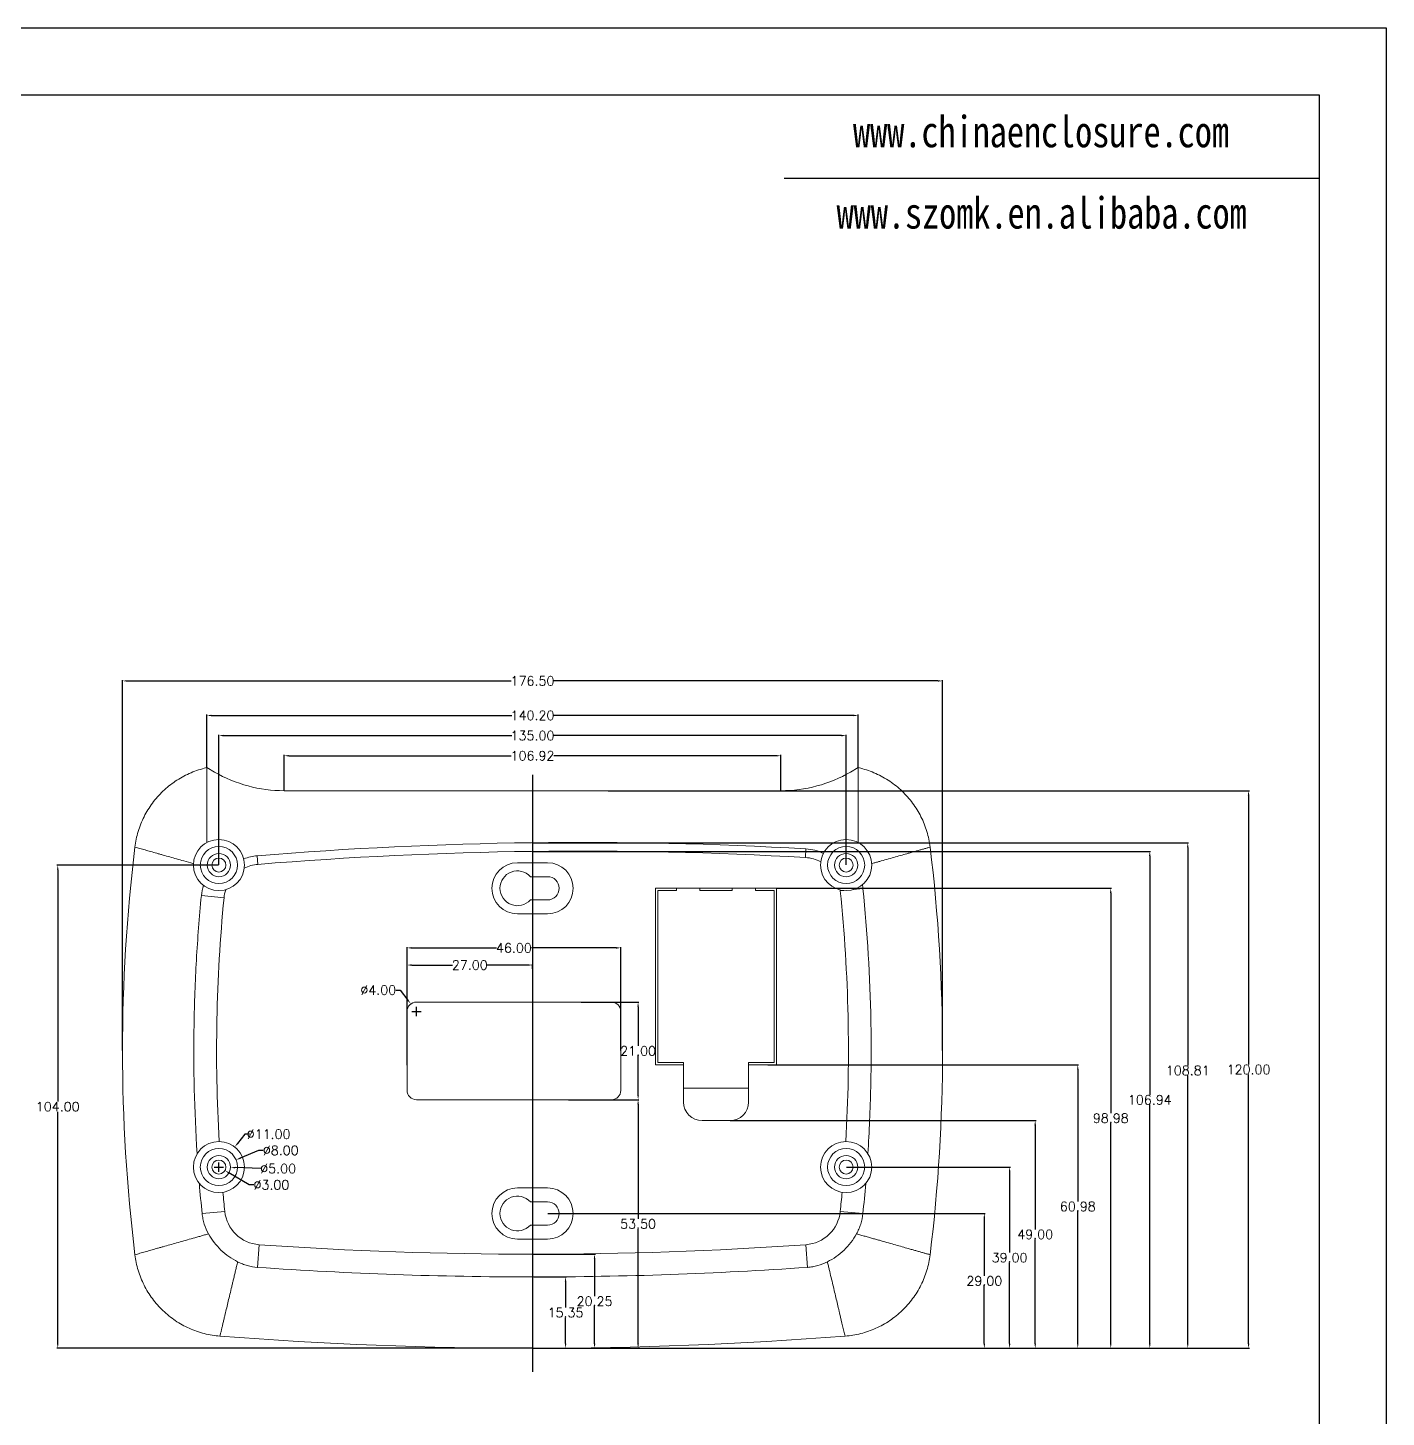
# Model space of a CAD drawing. Header units: inches. Extents: x 1813 to 4686, y 284 to 889.
# Drawn here: x 3334.9 to 3627.3, y 590 to 889.1 of the extents above; entities that cross this region are included whole.
import ezdxf

# ---------------------------------------------------------------- set-up
doc = ezdxf.new("R2010")
doc.units = ezdxf.units.IN
doc.header["$LTSCALE"] = 15
doc.linetypes.add('CENTERX2', pattern=[101.6, 63.5, -12.7, 12.7, -12.7])
doc.layers.add('文字', color=81, linetype='Continuous')
doc.styles.get("Standard").update_dxf_attribs({"font": 'txt', "bigfont": 'gbcbig.shx'})
doc.styles.add('宋体', font='', dxfattribs={"width": 0.8, "height": 3.5})
doc.styles.get('宋体').set_extended_font_data('SimSun')
doc.dimstyles.new('2.5', dxfattribs={"dimtxt": 2, "dimasz": 1, "dimexe": 0.18, "dimexo": 0.0625, "dimgap": 0.09, "dimtad": 0, "dimtih": 1, "dimtoh": 1, "dimzin": 0, "dimdsep": 46, "dimtxsty": 'Standard', "dimcen": 1, "dimadec": 0, "dimazin": 2, "dimtfac": 1, "dimtofl": 0, "dimtmove": 0, "dimatfit": 3, "dimfxl": 1, "dimtolj": 1, "dimtzin": 0, "dimarcsym": 0})

# ---------------------------------------------------------------- blocks, each defined once
blk = doc.blocks.new('*D305')
at = {"color": 0, "lineweight": -2}
for p, q in [((3414.11, 681.96), (3415.11, 681.96)), ((3415.11, 681.96), (3416.76, 679.77)), ((3417.56, 677.38), (3419.56, 677.38)), ((3418.56, 676.38), (3418.56, 678.38))]:
    blk.add_line(p, q, dxfattribs=at)
at = {"color": 0}
blk.add_solid([(3416.89, 679.87), (3416.63, 679.67), (3417.36, 678.98)], dxfattribs=at)
at = {"layer": 'Defpoints', "color": 0}
for p in [(3417.36, 678.98), (3419.76, 675.78)]:
    blk.add_point(p, dxfattribs=at)
at = {"color": 0, "insert": (3410.36, 681.96), "char_height": 2, "attachment_point": 5}
blk.add_mtext('\\A1;∅4.00', dxfattribs=at)
blk = doc.blocks.new('*D307')
at = {"color": 0, "lineweight": -2}
for p, q in [((3376.06, 708.94), (3376.06, 736.92)), ((3377.06, 736.74), (3439.14, 736.74)), ((3510.06, 736.74), (3447.99, 736.74)), ((3511.06, 708.94), (3511.06, 736.92))]:
    blk.add_line(p, q, dxfattribs=at)
at = {"color": 0}
for points in [[(3377.06, 736.91), (3377.06, 736.57), (3376.06, 736.74)], [(3510.06, 736.91), (3510.06, 736.57), (3511.06, 736.74)]]:
    blk.add_solid(points, dxfattribs=at)
at = {"layer": 'Defpoints', "color": 0}
for p in [(3511.06, 736.74), (3376.06, 708.88), (3511.06, 708.88)]:
    blk.add_point(p, dxfattribs=at)
at = {"color": 0, "insert": (3443.56, 736.74), "char_height": 2, "attachment_point": 5}
blk.add_mtext('\\A1;135.00', dxfattribs=at)
blk = doc.blocks.new('*D308')
at = {"color": 0, "lineweight": -2}
for p, q in [((3390.1, 724.94), (3390.1, 732.58)), ((3391.1, 732.4), (3438.97, 732.4)), ((3496.02, 732.4), (3448.15, 732.4)), ((3497.02, 724.94), (3497.02, 732.58))]:
    blk.add_line(p, q, dxfattribs=at)
at = {"color": 0}
for points in [[(3391.1, 732.57), (3391.1, 732.24), (3390.1, 732.4)], [(3496.02, 732.57), (3496.02, 732.24), (3497.02, 732.4)]]:
    blk.add_solid(points, dxfattribs=at)
at = {"layer": 'Defpoints', "color": 0}
for p in [(3497.02, 732.4), (3390.1, 724.88), (3497.02, 724.88)]:
    blk.add_point(p, dxfattribs=at)
at = {"color": 0, "insert": (3443.56, 732.4), "char_height": 2, "attachment_point": 5}
blk.add_mtext('\\A1;106.92', dxfattribs=at)
blk = doc.blocks.new('*D309')
at = {"color": 0, "lineweight": -2}
for p, q in [((3373.46, 729.9), (3373.46, 741.26)), ((3374.46, 741.08), (3439.14, 741.08)), ((3512.66, 741.08), (3447.99, 741.08)), ((3513.66, 729.9), (3513.66, 741.26))]:
    blk.add_line(p, q, dxfattribs=at)
at = {"color": 0}
for points in [[(3374.46, 741.24), (3374.46, 740.91), (3373.46, 741.08)], [(3512.66, 741.24), (3512.66, 740.91), (3513.66, 741.08)]]:
    blk.add_solid(points, dxfattribs=at)
at = {"layer": 'Defpoints', "color": 0}
for p in [(3513.66, 741.08), (3373.46, 729.84), (3513.66, 729.84)]:
    blk.add_point(p, dxfattribs=at)
at = {"color": 0, "insert": (3443.56, 741.08), "char_height": 2, "attachment_point": 5}
blk.add_mtext('\\A1;140.20', dxfattribs=at)
blk = doc.blocks.new('*D310')
at = {"color": 0, "lineweight": -2}
for p, q in [((3355.31, 668.94), (3355.31, 748.69)), ((3356.31, 748.51), (3438.97, 748.51)), ((3530.81, 748.51), (3448.15, 748.51)), ((3531.81, 668.94), (3531.81, 748.69))]:
    blk.add_line(p, q, dxfattribs=at)
at = {"color": 0}
for points in [[(3356.31, 748.67), (3356.31, 748.34), (3355.31, 748.51)], [(3530.81, 748.67), (3530.81, 748.34), (3531.81, 748.51)]]:
    blk.add_solid(points, dxfattribs=at)
at = {"layer": 'Defpoints', "color": 0}
for p in [(3355.31, 748.51), (3355.31, 668.88), (3531.81, 668.88)]:
    blk.add_point(p, dxfattribs=at)
at = {"color": 0, "insert": (3443.56, 748.51), "char_height": 2, "attachment_point": 5}
blk.add_mtext('\\A1;176.50', dxfattribs=at)
blk = doc.blocks.new('*D311')
at = {"color": 0, "lineweight": -2}
for p, q in [((3446.87, 633.88), (3540.99, 633.88)), ((3540.81, 632.88), (3540.81, 620.47)), ((3540.81, 605.88), (3540.81, 618.29)), ((3443.62, 604.88), (3540.99, 604.88))]:
    blk.add_line(p, q, dxfattribs=at)
at = {"color": 0}
for points in [[(3540.64, 632.88), (3540.98, 632.88), (3540.81, 633.88)], [(3540.64, 605.88), (3540.98, 605.88), (3540.81, 604.88)]]:
    blk.add_solid(points, dxfattribs=at)
at = {"layer": 'Defpoints', "color": 0}
for p in [(3446.81, 633.88), (3540.81, 633.88), (3443.56, 604.88)]:
    blk.add_point(p, dxfattribs=at)
at = {"color": 0, "insert": (3540.81, 619.38), "char_height": 2, "attachment_point": 5}
blk.add_mtext('\\A1;29.00', dxfattribs=at)
blk = doc.blocks.new('*D312')
at = {"color": 0, "lineweight": -2}
for p, q in [((3511.12, 643.88), (3546.43, 643.88)), ((3546.25, 642.88), (3546.25, 625.47)), ((3546.25, 605.88), (3546.25, 623.29)), ((3443.69, 604.88), (3546.43, 604.88))]:
    blk.add_line(p, q, dxfattribs=at)
at = {"color": 0}
for points in [[(3546.08, 642.88), (3546.42, 642.88), (3546.25, 643.88)], [(3546.08, 605.88), (3546.42, 605.88), (3546.25, 604.88)]]:
    blk.add_solid(points, dxfattribs=at)
at = {"layer": 'Defpoints', "color": 0}
for p in [(3511.06, 643.88), (3546.25, 643.88), (3443.62, 604.88)]:
    blk.add_point(p, dxfattribs=at)
at = {"color": 0, "insert": (3546.25, 624.38), "char_height": 2, "attachment_point": 5}
blk.add_mtext('\\A1;39.00', dxfattribs=at)
blk = doc.blocks.new('*D313')
at = {"color": 0, "lineweight": -2}
for p, q in [((3486.12, 653.88), (3551.94, 653.88)), ((3551.76, 652.88), (3551.76, 630.47)), ((3551.76, 605.88), (3551.76, 628.29)), ((3443.75, 604.88), (3551.94, 604.88))]:
    blk.add_line(p, q, dxfattribs=at)
at = {"color": 0}
for points in [[(3551.59, 652.88), (3551.93, 652.88), (3551.76, 653.88)], [(3551.59, 605.88), (3551.93, 605.88), (3551.76, 604.88)]]:
    blk.add_solid(points, dxfattribs=at)
at = {"layer": 'Defpoints', "color": 0}
for p in [(3486.06, 653.88), (3551.76, 653.88), (3443.69, 604.88)]:
    blk.add_point(p, dxfattribs=at)
at = {"color": 0, "insert": (3551.76, 629.38), "char_height": 2, "attachment_point": 5}
blk.add_mtext('\\A1;49.00', dxfattribs=at)
blk = doc.blocks.new('*D314')
at = {"color": 0, "lineweight": -2}
for p, q in [((3458.35, 658.38), (3466.47, 658.38)), ((3466.29, 657.38), (3466.29, 632.72)), ((3466.29, 605.88), (3466.29, 630.54)), ((3443.81, 604.88), (3466.47, 604.88))]:
    blk.add_line(p, q, dxfattribs=at)
at = {"color": 0}
for points in [[(3466.12, 657.38), (3466.46, 657.38), (3466.29, 658.38)], [(3466.12, 605.88), (3466.46, 605.88), (3466.29, 604.88)]]:
    blk.add_solid(points, dxfattribs=at)
at = {"layer": 'Defpoints', "color": 0}
for p in [(3458.28, 658.38), (3466.29, 658.38), (3443.75, 604.88)]:
    blk.add_point(p, dxfattribs=at)
at = {"color": 0, "insert": (3466.29, 631.63), "char_height": 2, "attachment_point": 5}
blk.add_mtext('\\A1;53.50', dxfattribs=at)
blk = doc.blocks.new('*D315')
at = {"color": 0, "lineweight": -2}
for p, q in [((3494.21, 665.88), (3561.1, 665.88)), ((3560.92, 664.88), (3560.92, 636.48)), ((3560.92, 605.9), (3560.92, 634.3)), ((3449.86, 604.9), (3561.1, 604.9))]:
    blk.add_line(p, q, dxfattribs=at)
at = {"color": 0}
for points in [[(3560.76, 664.88), (3561.09, 664.88), (3560.92, 665.88)], [(3560.76, 605.9), (3561.09, 605.9), (3560.92, 604.9)]]:
    blk.add_solid(points, dxfattribs=at)
at = {"layer": 'Defpoints', "color": 0}
for p in [(3494.15, 665.88), (3449.8, 604.9), (3560.92, 604.9)]:
    blk.add_point(p, dxfattribs=at)
at = {"color": 0, "insert": (3560.92, 635.39), "char_height": 2, "attachment_point": 5}
blk.add_mtext('\\A1;60.98', dxfattribs=at)
blk = doc.blocks.new('*D316')
at = {"color": 0, "lineweight": -2}
for p, q in [((3496.12, 703.88), (3568.2, 703.88)), ((3568.02, 702.88), (3568.02, 655.48)), ((3568.02, 605.9), (3568.02, 653.3)), ((3449.86, 604.9), (3568.2, 604.9))]:
    blk.add_line(p, q, dxfattribs=at)
at = {"color": 0}
for points in [[(3567.85, 702.88), (3568.18, 702.88), (3568.02, 703.88)], [(3567.85, 605.9), (3568.18, 605.9), (3568.02, 604.9)]]:
    blk.add_solid(points, dxfattribs=at)
at = {"layer": 'Defpoints', "color": 0}
for p in [(3496.06, 703.88), (3568.02, 703.88), (3449.8, 604.9)]:
    blk.add_point(p, dxfattribs=at)
at = {"color": 0, "insert": (3568.02, 654.39), "char_height": 2, "attachment_point": 5}
blk.add_mtext('\\A1;98.98', dxfattribs=at)
blk = doc.blocks.new('*D317')
at = {"color": 0, "lineweight": -2}
for p, q in [((3443.87, 620.23), (3450.86, 620.23)), ((3450.68, 619.23), (3450.68, 613.64)), ((3450.68, 605.88), (3450.68, 611.46)), ((3443.87, 604.88), (3450.86, 604.88))]:
    blk.add_line(p, q, dxfattribs=at)
at = {"color": 0}
for points in [[(3450.51, 619.23), (3450.84, 619.23), (3450.68, 620.23)], [(3450.51, 605.88), (3450.84, 605.88), (3450.68, 604.88)]]:
    blk.add_solid(points, dxfattribs=at)
at = {"layer": 'Defpoints', "color": 0}
for p in [(3443.81, 620.23), (3450.68, 620.23), (3443.81, 604.88)]:
    blk.add_point(p, dxfattribs=at)
at = {"color": 0, "insert": (3450.68, 612.55), "char_height": 2, "attachment_point": 5}
blk.add_mtext('\\A1;15.35', dxfattribs=at)
blk = doc.blocks.new('*D318')
at = {"color": 0, "lineweight": -2}
for p, q in [((3443.62, 625.13), (3457.09, 625.13)), ((3456.91, 624.13), (3456.91, 616.09)), ((3456.91, 605.88), (3456.91, 613.91)), ((3443.62, 604.88), (3457.09, 604.88))]:
    blk.add_line(p, q, dxfattribs=at)
at = {"color": 0}
for points in [[(3456.74, 624.13), (3457.08, 624.13), (3456.91, 625.13)], [(3456.74, 605.88), (3457.08, 605.88), (3456.91, 604.88)]]:
    blk.add_solid(points, dxfattribs=at)
at = {"layer": 'Defpoints', "color": 0}
for p in [(3443.56, 625.13), (3456.91, 625.13), (3443.56, 604.88)]:
    blk.add_point(p, dxfattribs=at)
at = {"color": 0, "insert": (3456.91, 615), "char_height": 2, "attachment_point": 5}
blk.add_mtext('\\A1;20.25', dxfattribs=at)
blk = doc.blocks.new('*D319')
at = {"color": 0, "lineweight": -2}
for p, q in [((3443.62, 713.68), (3584.77, 713.68)), ((3584.59, 712.68), (3584.59, 665.75)), ((3584.59, 605.88), (3584.59, 663.57)), ((3443.62, 604.88), (3584.77, 604.88))]:
    blk.add_line(p, q, dxfattribs=at)
at = {"color": 0}
for points in [[(3584.43, 712.68), (3584.76, 712.68), (3584.59, 713.68)], [(3584.43, 605.88), (3584.76, 605.88), (3584.59, 604.88)]]:
    blk.add_solid(points, dxfattribs=at)
at = {"layer": 'Defpoints', "color": 0}
for p in [(3443.56, 713.68), (3584.59, 713.68), (3443.56, 604.88)]:
    blk.add_point(p, dxfattribs=at)
at = {"color": 0, "insert": (3584.59, 664.66), "char_height": 2, "attachment_point": 5}
blk.add_mtext('\\A1;108.81', dxfattribs=at)
blk = doc.blocks.new('*D320')
at = {"color": 0, "lineweight": -2}
for p, q in [((3443.69, 711.82), (3576.6, 711.82)), ((3576.42, 710.82), (3576.42, 659.44)), ((3576.42, 605.88), (3576.42, 657.26)), ((3443.62, 604.88), (3576.6, 604.88))]:
    blk.add_line(p, q, dxfattribs=at)
at = {"color": 0}
for points in [[(3576.25, 710.82), (3576.59, 710.82), (3576.42, 711.82)], [(3576.25, 605.88), (3576.59, 605.88), (3576.42, 604.88)]]:
    blk.add_solid(points, dxfattribs=at)
at = {"layer": 'Defpoints', "color": 0}
for p in [(3443.62, 711.82), (3576.42, 711.82), (3443.56, 604.88)]:
    blk.add_point(p, dxfattribs=at)
at = {"color": 0, "insert": (3576.42, 658.35), "char_height": 2, "attachment_point": 5}
blk.add_mtext('\\A1;106.94', dxfattribs=at)
blk = doc.blocks.new('*D321')
at = {"color": 0, "lineweight": -2}
for p, q in [((3459.88, 724.88), (3597.86, 724.88)), ((3597.68, 723.88), (3597.68, 665.97)), ((3597.68, 605.88), (3597.68, 663.79)), ((3443.62, 604.88), (3597.86, 604.88))]:
    blk.add_line(p, q, dxfattribs=at)
at = {"color": 0}
for points in [[(3597.51, 723.88), (3597.85, 723.88), (3597.68, 724.88)], [(3597.51, 605.88), (3597.85, 605.88), (3597.68, 604.88)]]:
    blk.add_solid(points, dxfattribs=at)
at = {"layer": 'Defpoints', "color": 0}
for p in [(3459.82, 724.88), (3443.56, 604.88), (3597.68, 604.88)]:
    blk.add_point(p, dxfattribs=at)
at = {"color": 0, "insert": (3597.68, 664.88), "char_height": 2, "attachment_point": 5}
blk.add_mtext('\\A1;120.00', dxfattribs=at)
blk = doc.blocks.new('*D322')
at = {"color": 0, "lineweight": -2}
for p, q in [((3376, 708.88), (3341.19, 708.88)), ((3341.37, 707.88), (3341.37, 657.97)), ((3341.37, 605.88), (3341.37, 655.79)), ((3443.5, 604.88), (3341.19, 604.88))]:
    blk.add_line(p, q, dxfattribs=at)
at = {"color": 0}
for points in [[(3341.21, 707.88), (3341.54, 707.88), (3341.37, 708.88)], [(3341.21, 605.88), (3341.54, 605.88), (3341.37, 604.88)]]:
    blk.add_solid(points, dxfattribs=at)
at = {"layer": 'Defpoints', "color": 0}
for p in [(3341.37, 708.88), (3376.06, 708.88), (3443.56, 604.88)]:
    blk.add_point(p, dxfattribs=at)
at = {"color": 0, "insert": (3341.37, 656.88), "char_height": 2, "attachment_point": 5}
blk.add_mtext('\\A1;104.00', dxfattribs=at)
blk = doc.blocks.new('*D323')
at = {"color": 0, "lineweight": -2}
for p, q in [((3416.56, 668.94), (3416.56, 687.54)), ((3417.56, 687.36), (3426.31, 687.36)), ((3442.56, 687.36), (3433.82, 687.36)), ((3443.56, 686.51), (3443.56, 687.54))]:
    blk.add_line(p, q, dxfattribs=at)
at = {"color": 0}
for points in [[(3417.56, 687.52), (3417.56, 687.19), (3416.56, 687.36)], [(3442.56, 687.52), (3442.56, 687.19), (3443.56, 687.36)]]:
    blk.add_solid(points, dxfattribs=at)
at = {"layer": 'Defpoints', "color": 0}
for p in [(3443.56, 687.36), (3443.56, 686.44), (3416.56, 668.88)]:
    blk.add_point(p, dxfattribs=at)
at = {"color": 0, "insert": (3430.06, 687.36), "char_height": 2, "attachment_point": 5}
blk.add_mtext('\\A1;27.00', dxfattribs=at)
blk = doc.blocks.new('*D324')
at = {"color": 0, "lineweight": -2}
for p, q in [((3416.56, 665.82), (3416.56, 691.23)), ((3417.56, 691.05), (3435.81, 691.05)), ((3461.56, 691.05), (3443.32, 691.05)), ((3462.56, 668.94), (3462.56, 691.23))]:
    blk.add_line(p, q, dxfattribs=at)
at = {"color": 0}
for points in [[(3417.56, 691.22), (3417.56, 690.88), (3416.56, 691.05)], [(3461.56, 691.22), (3461.56, 690.88), (3462.56, 691.05)]]:
    blk.add_solid(points, dxfattribs=at)
at = {"layer": 'Defpoints', "color": 0}
for p in [(3462.56, 691.05), (3462.56, 668.88), (3416.56, 665.76)]:
    blk.add_point(p, dxfattribs=at)
at = {"color": 0, "insert": (3439.56, 691.05), "char_height": 2, "attachment_point": 5}
blk.add_mtext('\\A1;46.00', dxfattribs=at)
blk = doc.blocks.new('*D325')
at = {"color": 0, "lineweight": -2}
for p, q in [((3454.04, 679.38), (3466.47, 679.38)), ((3466.29, 678.38), (3466.29, 669.97)), ((3466.29, 659.38), (3466.29, 667.79)), ((3451.28, 658.38), (3466.47, 658.38))]:
    blk.add_line(p, q, dxfattribs=at)
at = {"color": 0}
for points in [[(3466.12, 678.38), (3466.45, 678.38), (3466.29, 679.38)], [(3466.12, 659.38), (3466.45, 659.38), (3466.29, 658.38)]]:
    blk.add_solid(points, dxfattribs=at)
at = {"layer": 'Defpoints', "color": 0}
for p in [(3453.97, 679.38), (3466.29, 679.38), (3451.22, 658.38)]:
    blk.add_point(p, dxfattribs=at)
at = {"color": 0, "insert": (3466.29, 668.88), "char_height": 2, "attachment_point": 5}
blk.add_mtext('\\A1;21.00', dxfattribs=at)
blk = doc.blocks.new('*D326')
at = {"color": 0, "lineweight": -2}
for p, q in [((3381.67, 650.96), (3380.09, 648.98)), ((3382.67, 650.96), (3381.67, 650.96)), ((3375.06, 643.88), (3377.06, 643.88)), ((3376.06, 642.88), (3376.06, 644.88))]:
    blk.add_line(p, q, dxfattribs=at)
at = {"color": 0}
blk.add_solid([(3379.96, 649.08), (3380.22, 648.87), (3379.47, 648.19)], dxfattribs=at)
at = {"layer": 'Defpoints', "color": 0}
for p in [(3379.47, 648.19), (3372.65, 639.56)]:
    blk.add_point(p, dxfattribs=at)
at = {"color": 0, "insert": (3386.76, 650.96), "char_height": 2, "attachment_point": 5}
blk.add_mtext('\\A1;∅11.00', dxfattribs=at)
blk = doc.blocks.new('*D327')
at = {"color": 0, "lineweight": -2}
for p, q in [((3384.61, 647.46), (3380.67, 645.81)), ((3385.61, 647.46), (3384.61, 647.46)), ((3375.06, 643.88), (3377.06, 643.88)), ((3376.06, 642.88), (3376.06, 644.88))]:
    blk.add_line(p, q, dxfattribs=at)
at = {"color": 0}
blk.add_solid([(3380.61, 645.96), (3380.74, 645.65), (3379.75, 645.42)], dxfattribs=at)
at = {"layer": 'Defpoints', "color": 0}
for p in [(3379.75, 645.42), (3372.37, 642.33)]:
    blk.add_point(p, dxfattribs=at)
at = {"color": 0, "insert": (3389.37, 647.46), "char_height": 2, "attachment_point": 5}
blk.add_mtext('\\A1;∅8.00', dxfattribs=at)
blk = doc.blocks.new('*D328')
at = {"color": 0, "lineweight": -2}
for p, q in [((3375.06, 643.88), (3377.06, 643.88)), ((3376.06, 642.88), (3376.06, 644.88)), ((3385.05, 643.54), (3379.56, 643.75))]:
    blk.add_line(p, q, dxfattribs=at)
at = {"color": 0}
blk.add_solid([(3379.57, 643.91), (3379.55, 643.58), (3378.56, 643.78)], dxfattribs=at)
at = {"layer": 'Defpoints', "color": 0}
for p in [(3373.56, 643.97), (3378.56, 643.78)]:
    blk.add_point(p, dxfattribs=at)
at = {"color": 0, "insert": (3388.81, 643.54), "char_height": 2, "attachment_point": 5}
blk.add_mtext('\\A1;∅5.00', dxfattribs=at)
blk = doc.blocks.new('*D329')
at = {"color": 0, "lineweight": -2}
for p, q in [((3375.06, 643.88), (3377.06, 643.88)), ((3376.06, 642.88), (3376.06, 644.88)), ((3382.6, 640.05), (3378.22, 642.61)), ((3383.6, 640.05), (3382.6, 640.05))]:
    blk.add_line(p, q, dxfattribs=at)
at = {"color": 0}
blk.add_solid([(3378.3, 642.76), (3378.14, 642.47), (3377.36, 643.12)], dxfattribs=at)
at = {"layer": 'Defpoints', "color": 0}
for p in [(3374.77, 644.63), (3377.36, 643.12)]:
    blk.add_point(p, dxfattribs=at)
at = {"color": 0, "insert": (3387.36, 640.05), "char_height": 2, "attachment_point": 5}
blk.add_mtext('\\A1;∅3.00', dxfattribs=at)

msp = doc.modelspace()

# ---------------------------------------------------------------- linework, layer by layer
for p, q in [((2771.95, 889.082), (3627.31, 889.082)), ((3627.31, 889.082), (3627.31, 284.282)), ((2800.75, 874.682), (3612.91, 874.682)), ((3612.91, 874.682), (3612.91, 298.682)), ((3497.71, 856.682), (3612.91, 856.682))]:
    msp.add_line(p, q)
at = {"color": 7, "linetype": 'Continuous', "lineweight": 15}
for p, q in [((3373.465, 729.841), (3373.465, 713.725)), ((3375.101, 728.896), (3373.465, 729.841)), ((3513.66, 729.841), (3512.024, 728.896)), ((3513.66, 713.725), (3513.66, 729.841)), ((3497.024, 724.877), (3390.101, 724.877)), ((3502.312, 710.501), (3502.418, 712.363)), ((3384.314, 710.885), (3384.467, 709.027)), ((3446.812, 709.377), (3440.312, 709.377)), ((3446.812, 706.377), (3443.108, 706.377)), ((3496.062, 703.877), (3470.062, 703.877)), ((3470.062, 703.877), (3470.062, 665.877)), ((3470.562, 703.377), (3470.562, 666.377)), ((3474.562, 703.377), (3470.562, 703.377)), ((3474.562, 703.377), (3474.562, 703.877)), ((3479.562, 703.877), (3479.562, 703.377)), ((3486.562, 703.377), (3479.562, 703.377)), ((3486.562, 703.377), (3486.562, 703.877)), ((3491.562, 703.877), (3491.562, 703.377)), ((3495.562, 703.377), (3491.562, 703.377)), ((3495.562, 666.377), (3495.562, 703.377)), ((3496.062, 665.877), (3496.062, 703.877)), ((3510.589, 703.397), (3509.815, 703.319)), ((3514.686, 703.811), (3512.623, 703.603)), ((3377.16, 701.825), (3372.287, 702.298)), ((3443.108, 701.377), (3446.812, 701.377)), ((3440.312, 698.377), (3446.812, 698.377)), ((3460.562, 679.377), (3418.562, 679.377)), ((3416.562, 677.377), (3416.562, 660.377)), ((3462.562, 660.377), (3462.562, 677.377)), ((3470.062, 665.877), (3476.062, 665.877)), ((3470.562, 666.377), (3476.062, 666.377)), ((3476.062, 666.377), (3476.062, 665.877)), ((3476.062, 665.877), (3476.062, 657.877)), ((3490.062, 666.377), (3495.562, 666.377)), ((3490.062, 665.877), (3490.062, 666.377)), ((3490.062, 657.877), (3490.062, 665.877)), ((3490.062, 665.877), (3496.062, 665.877)), ((3418.562, 658.377), (3460.562, 658.377)), ((3476.062, 660.877), (3490.062, 660.877)), ((3480.062, 653.877), (3486.062, 653.877)), ((3440.312, 639.377), (3446.812, 639.377)), ((3372.446, 633.85), (3377.317, 634.345)), ((3443.108, 636.377), (3446.812, 636.377)), ((3509.806, 634.347), (3514.677, 633.853)), ((3446.812, 631.377), (3443.108, 631.377)), ((3446.812, 628.377), (3440.312, 628.377)), ((3384.721, 627.173), (3384.381, 622.289)), ((3502.742, 622.289), (3502.402, 627.173))]:
    msp.add_line(p, q, dxfattribs=at)
at = {"color": 1, "linetype": 'CENTERX2'}
msp.add_line((3443.562, 728.322), (3443.562, 599.828), dxfattribs=at)
at = {"color": 7, "linetype": 'Continuous', "lineweight": 15}
for centre, radius in [((3376.062, 708.877), 5.5), ((3376.062, 708.877), 4), ((3511.062, 708.877), 5.5), ((3511.062, 708.877), 4), ((3376.062, 708.877), 2.5), ((3376.062, 708.877), 1.5), ((3511.062, 708.877), 2.5), ((3511.062, 708.877), 1.5), ((3376.062, 643.877), 5.5), ((3511.062, 643.877), 5.5), ((3376.062, 643.877), 4), ((3376.062, 643.877), 2.5), ((3511.062, 643.877), 4), ((3511.062, 643.877), 2.5), ((3376.062, 643.877), 1.5), ((3511.062, 643.877), 1.5)]:
    msp.add_circle(centre, radius, dxfattribs=at)
for centre, radius, start, end in [((3390.101, 754.877), 30, 240, 270), ((3497.024, 754.877), 30, 270, 300), ((3501.856, 702.514), 9.865, 64.07592, 86.7329), ((3385.122, 701.053), 9.865, 94.70097, 112.14844), ((3385.122, 701.053), 8, 94.70097, 116.76214), ((3440.312, 703.877), 5.5, 90, 270), ((3446.812, 703.877), 5.5, 270, 90), ((3501.856, 702.514), 8, 62.03138, 86.7329), ((3440.312, 703.877), 3.75, 41.81031, 318.18969), ((3446.812, 703.877), 2.5, 270, 90), ((3385.122, 701.053), 8, 161.61562, 174.46195), ((3501.856, 702.514), 8, 5.7733, 7.26374), ((3418.562, 677.377), 2, 90, 180), ((3460.562, 677.377), 2, 0, 90), ((3418.562, 660.377), 2, 180, 270), ((3460.562, 660.377), 2, 270, 0), ((3480.062, 657.877), 4, 180, 270), ((3486.062, 657.877), 4, 270, 0), ((3440.312, 633.877), 5.5, 90, 270), ((3440.312, 633.877), 3.75, 41.81031, 318.18969), ((3446.812, 633.877), 5.5, 270, 90), ((3385.276, 635.154), 8, 185.80223, 266.02173), ((3446.812, 633.877), 2.5, 270, 90), ((3501.847, 635.154), 8, 273.97814, 354.21235)]:
    msp.add_arc(centre, radius, start, end, dxfattribs=at)
for points, knots in [([(3357.985, 712.744), (3358.124, 713.882), (3358.358, 714.999), (3358.689, 716.097), (3359.02, 717.194), (3359.442, 718.255), (3359.955, 719.28), (3360.468, 720.305), (3361.065, 721.278), (3361.746, 722.201), (3362.426, 723.123), (3363.181, 723.98), (3364.009, 724.773), (3364.837, 725.565), (3365.726, 726.282), (3366.678, 726.921), (3367.628, 727.561), (3368.627, 728.115), (3369.674, 728.583), (3370.72, 729.05), (3371.798, 729.426), (3372.91, 729.708), (3373.094, 729.755), (3373.279, 729.799), (3373.465, 729.841)], [0, 0, 0, 0, 0.125, 0.125, 0.125, 0.25, 0.25, 0.25, 0.375, 0.375, 0.375, 0.5, 0.5, 0.5, 0.625, 0.625, 0.625, 0.75, 0.75, 0.75, 0.875, 0.875, 0.875, 0.89577226, 0.89577226, 0.89577226, 0.89577226]), ([(3513.66, 729.841), (3513.846, 729.799), (3514.031, 729.755), (3514.215, 729.708), (3515.326, 729.426), (3516.404, 729.051), (3517.451, 728.583), (3518.497, 728.115), (3519.496, 727.561), (3520.447, 726.921), (3521.398, 726.282), (3522.288, 725.566), (3523.116, 724.773), (3523.944, 723.981), (3524.698, 723.123), (3525.379, 722.201), (3526.059, 721.279), (3526.656, 720.306), (3527.17, 719.28), (3527.683, 718.256), (3528.105, 717.195), (3528.436, 716.097), (3528.766, 715), (3529.001, 713.882), (3529.14, 712.744)], [0.10423284, 0.10423284, 0.10423284, 0.10423284, 0.125, 0.125, 0.125, 0.25, 0.25, 0.25, 0.375, 0.375, 0.375, 0.5, 0.5, 0.5, 0.625, 0.625, 0.625, 0.75, 0.75, 0.75, 0.875, 0.875, 0.875, 1, 1, 1, 1]), ([(3357.985, 712.744), (3358.324, 712.648), (3358.676, 712.548), (3359.408, 712.341), (3359.786, 712.233), (3360.962, 711.9), (3361.798, 711.663), (3362.908, 711.348), (3363.133, 711.284), (3363.591, 711.155), (3363.823, 711.089), (3364.525, 710.89), (3365.002, 710.754), (3366.458, 710.342), (3367.463, 710.057), (3369.177, 709.57), (3369.866, 709.375), (3370.571, 709.175)], [0, 0, 0, 0, 0.0625, 0.0625, 0.125, 0.125, 0.25, 0.25, 0.28125, 0.28125, 0.3125, 0.3125, 0.375, 0.375, 0.5, 0.5, 0.58125102, 0.58125102, 0.58125102, 0.58125102]), ([(3529.14, 712.744), (3529.038, 712.715), (3528.833, 712.657), (3528.515, 712.567), (3528.189, 712.474), (3527.853, 712.379), (3527.509, 712.282), (3527.156, 712.181), (3526.794, 712.079), (3526.423, 711.974), (3526.043, 711.866), (3525.655, 711.756), (3525.259, 711.644), (3524.853, 711.529), (3524.151, 711.329), (3523.116, 711.036), (3521.703, 710.635), (3520.204, 710.21), (3518.94, 709.852), (3517.95, 709.571), (3517.26, 709.375), (3516.791, 709.242), (3516.554, 709.175)], [0, 0, 0, 0, 0.0324752, 0.0650591, 0.0977519, 0.1305538, 0.1634649, 0.1964853, 0.2296152, 0.2628548, 0.2962042, 0.3296635, 0.3632329, 0.3969124, 0.4307023, 0.5353754, 0.6419232, 0.7503483, 0.8606528, 0.9064549, 0.952904, 1, 1, 1, 1]), ([(3514.686, 703.811), (3515.643, 694.336), (3516.214, 684.834), (3516.48, 670.551), (3516.471, 665.791), (3516.254, 656.273), (3516.048, 651.514), (3515.744, 646.764)], [0, 0, 0, 0, 0.5, 0.5, 0.75, 0.75, 1, 1, 1, 1]), ([(3371.376, 646.756), (3370.783, 656.001), (3370.56, 665.277), (3370.789, 679.177), (3370.959, 683.811), (3371.484, 693.064), (3371.84, 697.684), (3372.287, 702.298)], [0, 0, 0, 0, 0.5, 0.5, 0.75, 0.75, 1, 1, 1, 1]), ([(3373.831, 629.503), (3373.455, 630.173), (3373.15, 630.87), (3372.801, 631.958), (3372.703, 632.328), (3372.545, 633.082), (3372.486, 633.465), (3372.446, 633.85)], [0, 0, 0, 0, 0.5, 0.5, 0.75, 0.75, 1, 1, 1, 1]), ([(3514.677, 633.853), (3514.598, 633.082), (3514.441, 632.334), (3514.093, 631.244), (3513.958, 630.886), (3513.65, 630.181), (3513.478, 629.836), (3513.292, 629.504)], [0, 0, 0, 0, 0.5, 0.5, 0.75, 0.75, 1, 1, 1, 1]), ([(3357.985, 625.01), (3358.324, 625.106), (3358.676, 625.206), (3359.408, 625.413), (3359.786, 625.52), (3360.962, 625.854), (3361.798, 626.091), (3362.908, 626.406), (3363.133, 626.47), (3363.591, 626.599), (3363.823, 626.665), (3364.525, 626.864), (3365.002, 626.999), (3366.458, 627.412), (3367.463, 627.697), (3369.54, 628.287), (3370.613, 628.591), (3371.997, 628.983), (3372.277, 629.063), (3372.838, 629.222), (3373.119, 629.301), (3373.544, 629.422), (3373.687, 629.463), (3373.831, 629.503)], [0, 0, 0, 0, 0.0625, 0.0625, 0.125, 0.125, 0.25, 0.25, 0.28125, 0.28125, 0.3125, 0.3125, 0.375, 0.375, 0.5, 0.5, 0.625, 0.625, 0.65625, 0.65625, 0.6875, 0.6875, 0.70338671, 0.70338671, 0.70338671, 0.70338671]), ([(3380.091, 623.487), (3379.437, 623.82), (3378.806, 624.195), (3377.598, 625.042), (3377.029, 625.51), (3375.965, 626.533), (3375.476, 627.084), (3374.583, 628.257), (3374.186, 628.872), (3373.831, 629.503)], [0, 0, 0, 0, 0.25, 0.25, 0.5, 0.5, 0.75, 0.75, 1, 1, 1, 1]), ([(3513.292, 629.504), (3512.933, 628.864), (3512.533, 628.248), (3511.639, 627.075), (3511.15, 626.525), (3510.085, 625.502), (3509.516, 625.035), (3508.308, 624.189), (3507.679, 623.817), (3507.034, 623.488)], [0, 0, 0, 0, 0.25, 0.25, 0.5, 0.5, 0.75, 0.75, 1, 1, 1, 1]), ([(3529.14, 625.01), (3529.038, 625.039), (3528.833, 625.097), (3528.515, 625.187), (3528.189, 625.279), (3527.853, 625.375), (3527.509, 625.472), (3527.156, 625.572), (3526.794, 625.675), (3526.423, 625.78), (3526.043, 625.888), (3525.655, 625.998), (3525.259, 626.11), (3524.853, 626.225), (3524.151, 626.424), (3523.116, 626.718), (3521.703, 627.119), (3520.204, 627.544), (3518.891, 627.916), (3517.798, 628.226), (3516.949, 628.467), (3516.073, 628.715), (3515.17, 628.971), (3514.242, 629.234), (3513.61, 629.414), (3513.292, 629.504)], [0, 0, 0, 0, 0.0268139, 0.0537175, 0.0807109, 0.1077943, 0.1349679, 0.1622316, 0.1895858, 0.2170304, 0.2445656, 0.2721915, 0.2999083, 0.327716, 0.3556147, 0.4420411, 0.5300142, 0.6195361, 0.7106086, 0.7568509, 0.803889, 0.851723, 0.9003529, 0.9497786, 1, 1, 1, 1]), ([(3376.29, 607.489), (3375.147, 607.578), (3374.021, 607.763), (3372.91, 608.046), (3371.799, 608.328), (3370.72, 608.703), (3369.674, 609.171), (3368.628, 609.639), (3367.629, 610.193), (3366.678, 610.832), (3365.727, 611.472), (3364.837, 612.188), (3364.009, 612.981), (3363.181, 613.773), (3362.427, 614.63), (3361.746, 615.553), (3361.066, 616.475), (3360.469, 617.448), (3359.955, 618.474), (3359.442, 619.498), (3359.02, 620.559), (3358.689, 621.657), (3358.358, 622.754), (3358.124, 623.872), (3357.985, 625.01)], [0, 0, 0, 0, 0.125, 0.125, 0.125, 0.25, 0.25, 0.25, 0.375, 0.375, 0.375, 0.5, 0.5, 0.5, 0.625, 0.625, 0.625, 0.75, 0.75, 0.75, 0.875, 0.875, 0.875, 1, 1, 1, 1]), ([(3529.14, 625.01), (3529.001, 623.872), (3528.766, 622.755), (3528.436, 621.657), (3528.105, 620.56), (3527.683, 619.499), (3527.17, 618.474), (3526.657, 617.449), (3526.06, 616.475), (3525.379, 615.553), (3524.699, 614.631), (3523.944, 613.774), (3523.116, 612.981), (3522.288, 612.188), (3521.399, 611.472), (3520.447, 610.832), (3519.496, 610.193), (3518.498, 609.639), (3517.451, 609.171), (3516.405, 608.703), (3515.327, 608.328), (3514.215, 608.046), (3513.105, 607.763), (3511.978, 607.578), (3510.835, 607.489)], [0, 0, 0, 0, 0.125, 0.125, 0.125, 0.25, 0.25, 0.25, 0.375, 0.375, 0.375, 0.5, 0.5, 0.5, 0.625, 0.625, 0.625, 0.75, 0.75, 0.75, 0.875, 0.875, 0.875, 1, 1, 1, 1]), ([(3376.29, 607.489), (3376.314, 607.591), (3376.363, 607.797), (3376.439, 608.116), (3376.517, 608.444), (3376.597, 608.781), (3376.679, 609.128), (3376.764, 609.484), (3376.851, 609.85), (3376.94, 610.225), (3377.031, 610.61), (3377.125, 611.003), (3377.221, 611.406), (3377.319, 611.819), (3377.487, 612.526), (3377.734, 613.566), (3378.072, 614.989), (3378.433, 616.509), (3378.748, 617.837), (3379.01, 618.937), (3379.211, 619.783), (3379.42, 620.661), (3379.636, 621.573), (3379.86, 622.516), (3380.014, 623.161), (3380.091, 623.487)], [0, 0, 0, 0, 0.0266152, 0.0533583, 0.0802292, 0.1072282, 0.1343554, 0.1616108, 0.1889948, 0.2165073, 0.2441485, 0.2719185, 0.2998174, 0.3278454, 0.3560025, 0.4416021, 0.5293667, 0.6192989, 0.7114005, 0.7566692, 0.8030702, 0.8506038, 0.8992699, 0.9490686, 1, 1, 1, 1]), ([(3384.381, 622.289), (3383.627, 622.342), (3382.892, 622.471), (3381.817, 622.772), (3381.464, 622.89), (3380.766, 623.164), (3380.422, 623.318), (3380.091, 623.487)], [0, 0, 0, 0, 0.5, 0.5, 0.75, 0.75, 1, 1, 1, 1]), ([(3502.742, 622.289), (3483.043, 620.919), (3463.301, 620.231), (3433.69, 620.231), (3423.816, 620.403), (3404.088, 621.089), (3394.231, 621.604), (3384.381, 622.289)], [0, 0, 0, 0, 0.5, 0.5, 0.75, 0.75, 1, 1, 1, 1]), ([(3507.034, 623.488), (3506.365, 623.147), (3505.674, 622.876), (3504.6, 622.573), (3504.235, 622.49), (3503.495, 622.361), (3503.118, 622.315), (3502.742, 622.289)], [0, 0, 0, 0, 0.5, 0.5, 0.75, 0.75, 1, 1, 1, 1]), ([(3510.835, 607.489), (3510.754, 607.832), (3510.669, 608.188), (3510.493, 608.927), (3510.402, 609.31), (3510.12, 610.498), (3509.919, 611.343), (3509.653, 612.465), (3509.599, 612.693), (3509.489, 613.155), (3509.433, 613.39), (3509.264, 614.1), (3509.15, 614.582), (3508.8, 616.053), (3508.559, 617.069), (3508.06, 619.17), (3507.802, 620.254), (3507.47, 621.653), (3507.403, 621.936), (3507.268, 622.502), (3507.2, 622.787), (3507.1, 623.21), (3507.067, 623.349), (3507.034, 623.488)], [0, 0, 0, 0, 0.0625, 0.0625, 0.125, 0.125, 0.25, 0.25, 0.28125, 0.28125, 0.3125, 0.3125, 0.375, 0.375, 0.5, 0.5, 0.625, 0.625, 0.65625, 0.65625, 0.6875, 0.6875, 0.70270098, 0.70270098, 0.70270098, 0.70270098])]:
    msp.add_open_spline(points, degree=3, knots=knots, dxfattribs=at)
for points in [[(3357.985, 625.01), (3354.422, 654.255), (3354.422, 683.499), (3357.985, 712.744)], [(3502.418, 712.363), (3463.012, 714.613), (3423.652, 714.12), (3384.314, 710.885)], [(3384.467, 709.027), (3423.719, 712.254), (3462.992, 712.746), (3502.312, 710.501)], [(3529.14, 712.744), (3532.703, 683.499), (3532.703, 654.255), (3529.14, 625.01)], [(3372.287, 702.298), (3372.36, 703.054), (3372.51, 703.787), (3372.731, 704.501)], [(3509.815, 703.319), (3511.634, 685.327), (3512.029, 667.359), (3510.998, 649.377)], [(3514.57, 704.64), (3514.619, 704.366), (3514.658, 704.089), (3514.686, 703.811)], [(3376.122, 649.377), (3375.118, 666.861), (3375.464, 684.332), (3377.16, 701.825)], [(3372.446, 633.85), (3372.227, 636.013), (3372.027, 638.178), (3371.848, 640.343)], [(3515.273, 640.338), (3515.094, 638.175), (3514.895, 636.013), (3514.677, 633.853)], [(3377.317, 634.345), (3377.178, 635.712), (3377.047, 637.078), (3376.925, 638.445)], [(3510.197, 638.445), (3510.075, 637.079), (3509.945, 635.713), (3509.806, 634.347)], [(3502.402, 627.173), (3463.17, 624.445), (3423.952, 624.445), (3384.721, 627.173)], [(3510.835, 607.489), (3465.987, 604.006), (3421.138, 604.006), (3376.29, 607.489)]]:
    msp.add_open_spline(points, degree=3, dxfattribs=at)

# ---------------------------------------------------------------- texts
at = {"layer": '文字', "color": 0, "char_height": 6.7584, "width": 118.73861, "attachment_point": 1, "style": '宋体'}
for s, insert in [('www.chinaenclosure.com', (3512.551, 870.122)), ('www.szomk.en.alibaba.com', (3509.019, 852.621))]:
    msp.add_mtext(s, dxfattribs=dict(at, insert=insert))

# ---------------------------------------------------------------- dimensions: what is measured, and where the dimension line sits
dim = msp.add_linear_dim(base=(3355.312, 748.507), p1=(3531.812, 668.877), p2=(3355.312, 668.877), dimstyle='2.5')
dim.commit()
dim.dimension.update_dxf_attribs({"geometry": '*D310', "text_midpoint": (3443.562, 748.507), "dimtype": 160})
for base, p1, p2, picture, middle in [((3513.6603, 741.0765), (3373.4645, 729.8409), (3513.6603, 729.8409), '*D309', (3443.5624, 741.0765)), ((3511.062, 736.74), (3376.062, 708.877), (3511.062, 708.877), '*D307', (3443.562, 736.74)), ((3497.024, 732.404), (3390.101, 724.877), (3497.024, 724.877), '*D308', (3443.562, 732.404)), ((3462.562, 691.05), (3416.562, 665.758), (3462.562, 668.877), '*D324', (3439.562, 691.05)), ((3443.562, 687.355), (3416.562, 668.877), (3443.562, 686.444), '*D323', (3430.062, 687.355))]:
    dim = msp.add_linear_dim(base=base, p1=p1, p2=p2, dimstyle='2.5')
    dim.commit()
    dim.dimension.update_dxf_attribs({"geometry": picture, "text_midpoint": middle})
for base, p1, p2, picture, middle in [((3597.681, 604.877), (3459.818, 724.877), (3443.562, 604.877), '*D321', (3597.681, 664.877)), ((3576.419, 711.819), (3443.562, 604.877), (3443.625, 711.819), '*D320', (3576.419, 658.348)), ((3341.374, 708.877), (3443.562, 604.877), (3376.062, 708.877), '*D322', (3341.374, 656.877)), ((3568.016, 703.877), (3449.797, 604.899), (3496.062, 703.877), '*D316', (3568.016, 654.388)), ((3466.286, 679.377), (3451.216, 658.377), (3453.974, 679.377), '*D325', (3466.286, 668.877)), ((3560.922, 604.899), (3494.151, 665.877), (3449.797, 604.899), '*D315', (3560.922, 635.388)), ((3466.291, 658.377), (3443.75, 604.877), (3458.283, 658.377), '*D314', (3466.291, 631.627)), ((3551.761, 653.877), (3443.687, 604.877), (3486.062, 653.877), '*D313', (3551.761, 629.377)), ((3546.251, 643.877), (3443.625, 604.877), (3511.062, 643.877), '*D312', (3546.251, 624.377)), ((3540.81, 633.877), (3443.562, 604.877), (3446.812, 633.877), '*D311', (3540.81, 619.377)), ((3456.909, 625.127), (3443.562, 604.877), (3443.562, 625.127), '*D318', (3456.909, 615.002)), ((3450.677, 620.231), (3443.812, 604.877), (3443.808, 620.231), '*D317', (3450.677, 612.554))]:
    dim = msp.add_linear_dim(base=base, p1=p1, p2=p2, angle=90, dimstyle='2.5')
    dim.commit()
    dim.dimension.update_dxf_attribs({"geometry": picture, "text_midpoint": middle})
dim = msp.add_linear_dim(base=(3584.593, 713.684), p1=(3443.562, 604.877), p2=(3443.562, 713.684), angle=90, dimstyle='2.5')
dim.commit()
dim.dimension.update_dxf_attribs({"geometry": '*D319', "text_midpoint": (3584.593, 664.66), "dimtype": 160})
for p1, p2, picture, middle in [((3419.764, 675.778), (3417.36, 678.975), '*D305', (3410.358, 681.961)), ((3372.652, 639.562), (3379.473, 648.192), '*D326', (3386.756, 650.965)), ((3372.373, 642.332), (3379.752, 645.422), '*D327', (3389.367, 647.458)), ((3373.564, 643.97), (3378.561, 643.784), '*D328', (3385.052, 643.541)), ((3374.768, 644.635), (3377.357, 643.119), '*D329', (3387.357, 640.05))]:
    dim = msp.add_diameter_dim_2p(p1=p1, p2=p2, dimstyle='2.5')
    dim.commit()
    dim.dimension.update_dxf_attribs({"geometry": picture, "text_midpoint": middle, "dimtype": 163})

doc.saveas('drawing.dxf')
